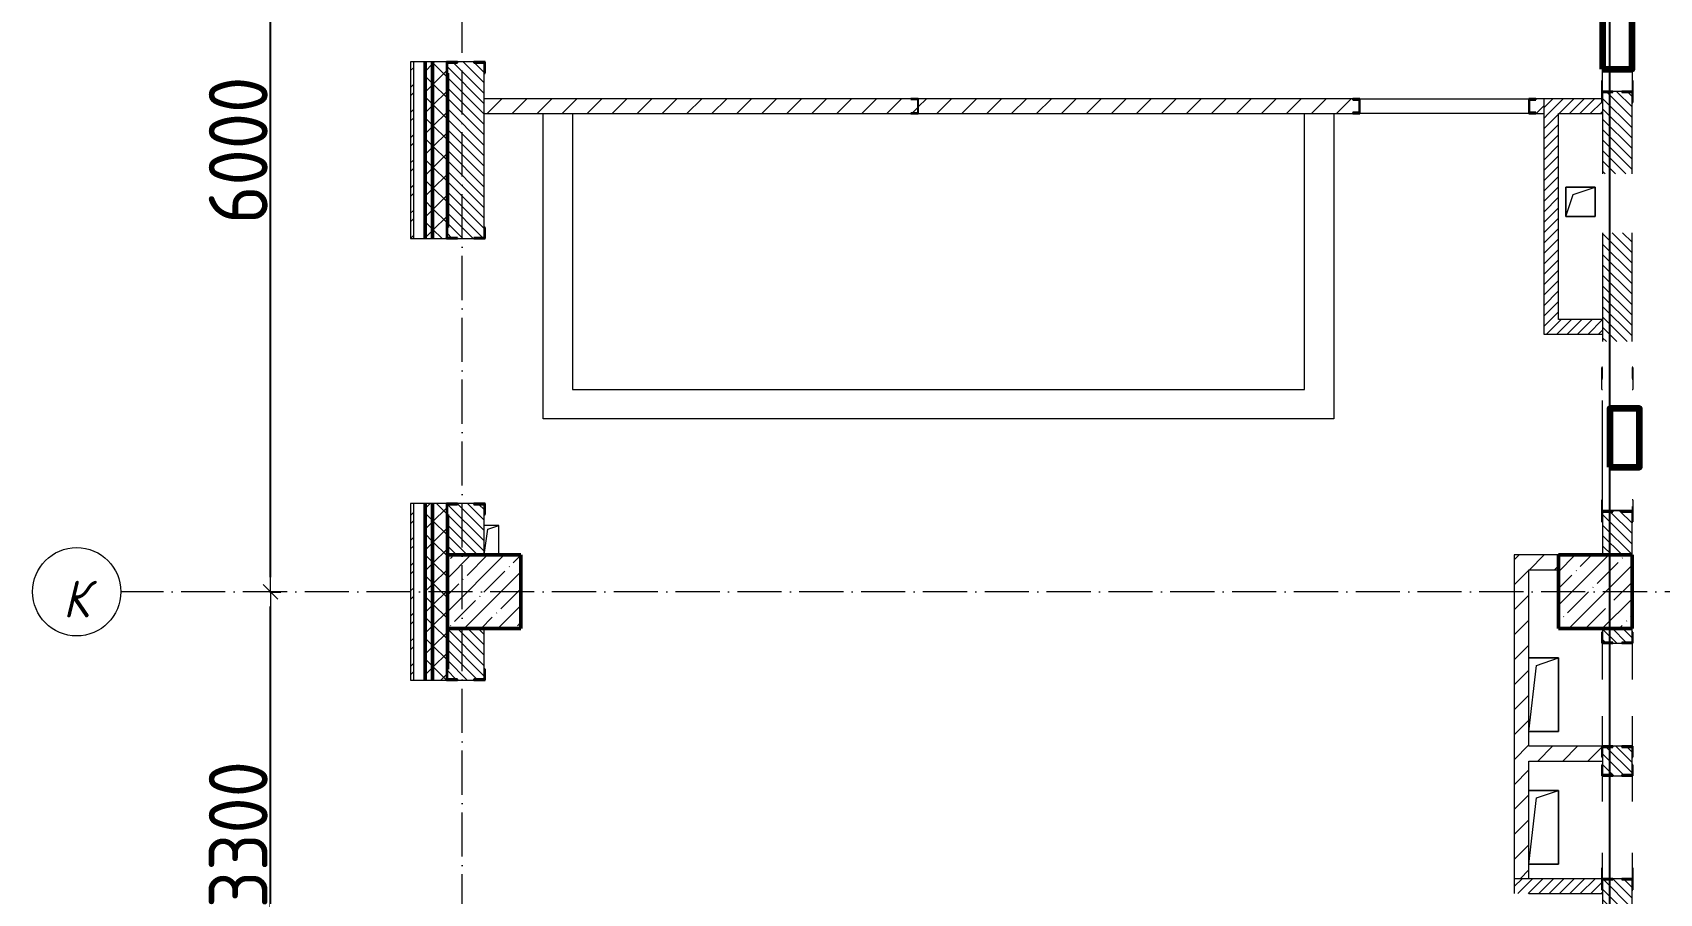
# Model space of a CAD drawing. Header units: millimetres. Extents: x -356862 to 418287, y 0 to 839748.
# Drawn here: x 137160 to 148216, y 474447 to 480297 of the extents above; entities that cross this region are included whole.
import ezdxf

# ---------------------------------------------------------------- set-up
doc = ezdxf.new("R2010")
doc.units = ezdxf.units.MM
doc.linetypes.add('50_200_ШТРИХ_1Т_ш5_п1_п1_', pattern=[700, 500, -100, 0, -100])
for name, color, linetype, lineweight in [('9.7) Заделка 956 шт', 6, 'Continuous', 158), ('A-____-____-DIMS', 7, 'Continuous', 9), ('A-FLOR-____-OTLN', 7, 'Continuous', 9), ('A-GENM-____-MCUT', 7, 'Continuous', 25), ('A-GENM-____-OTLN', 7, 'Continuous', 9), ('A-GENM-____-OTLN-1', 7, 'Continuous', 25), ('A-WALL-____-MCUT-2', 7, 'Continuous', 50), ('A-WALL-____-MCUT-3', 7, 'Continuous', 9), ('A-WALL-____-PATT-1', 7, 'Continuous', 9), ('A-WALL-FNSH-MCUT-1', 7, 'Continuous', 9), ('I-WALL-____-OTLN', 7, 'Continuous', 9), ('S-COLS-____-MCUT', 7, 'Continuous', 50), ('S-COLS-____-OTLN', 7, 'Continuous', 9), ('S-GRID-____-IDEN', 7, 'Continuous', 9), ('S-GRID-____-OTLN-1', 7, '50_200_ШТРИХ_1Т_ш5_п1_п1_', 9)]:
    doc.layers.add(name, color=color, linetype=linetype, lineweight=lineweight)
doc.styles.add('ISOCPEUR_I', font='isocpeui.ttf', dxfattribs={"width": 0.9, "height": 2.5})
doc.styles.add('СПДС', font='isocpeur.ttf', dxfattribs={"width": 0.9})
doc.dimstyles.new('Размера А3', dxfattribs={"dimtxt": 200, "dimasz": 100, "dimexe": 70, "dimexo": 100, "dimgap": 20, "dimtad": 1, "dimdec": 0, "dimrnd": 10, "dimzin": 0, "dimdsep": 46, "dimtxsty": 'СПДС', "dimblk": 'ARROWHEAD_6', "dimcen": 1, "dimclrd": 256, "dimclre": 256, "dimclrt": 256, "dimazin": 0, "dimtfac": 1, "dimtdec": 0, "dimtmove": 2, "dimatfit": 3, "dimfxl": 1, "dimtolj": 1, "dimtzin": 0, "dimarcsym": 0})
pattern_1 = [(45, (142429.06, 459015.94), (-70.71068, 70.71068), []), (135, (142429.06, 459015.94), (-70.71068, -70.71068), [])]
pattern_2 = [(45, (142429.06, 459015.94), (-84.8528, 84.8528), [])]
pattern_3 = [(45, (142429.057, 459015.94), (-35.35534, 35.35534), [])]
pattern_4 = [(135, (142429.057, 459015.94), (-35.35534, -35.35534), [])]

# ---------------------------------------------------------------- blocks, each defined once
blk = doc.blocks.new('BSC_Колонна _Прямоугольная - 500х500-V50-АР1_План отверстий 3 этажа в осях 1-64_А-ГГ')
at = {"layer": 'S-COLS-____-OTLN'}
h = blk.add_hatch(dxfattribs=at)
h.set_pattern_fill('FP_87', color=256, style=0, pattern_type=2)
h.set_pattern_definition([(45, (2200, -17481.04), (-114.0493, 114.0493), []), (45, (2314.05, -17481.04), (-114.0493, 114.0493), [201.612, -40.322, 3.353, -36.97])])
h.paths.add_polyline_path([(-250, -250), (250, -250), (250, 250), (-250, 250)], flags=0)
at = {"layer": 'S-COLS-____-MCUT'}
for p, q in [((250, 250), (-250, 250)), ((-250, 250), (-250, -250)), ((250, -250), (250, 250)), ((-250, -250), (250, -250))]:
    blk.add_line(p, q, dxfattribs=at)
blk = doc.blocks.new('BSC_Колонна _Прямоугольная - 500х500-V52-АР1_План отверстий 3 этажа в осях 1-64_А-ГГ')
at = {"layer": 'S-COLS-____-OTLN'}
h = blk.add_hatch(dxfattribs=at)
h.set_pattern_fill('FP_89', color=256, style=0, pattern_type=2)
h.set_pattern_definition([(45, (-5350, -17481.04), (-114.0493, 114.0493), []), (45, (-5235.95, -17481.04), (-114.0493, 114.0493), [201.613, -40.323, 3.353, -36.97])])
h.paths.add_polyline_path([(-250, -250), (250, -250), (250, 250), (-250, 250)], flags=0)
at = {"layer": 'S-COLS-____-MCUT'}
for p, q in [((250, 250), (-250, 250)), ((-250, 250), (-250, -250)), ((250, -250), (250, 250)), ((-250, -250), (250, -250))]:
    blk.add_line(p, q, dxfattribs=at)
blk = doc.blocks.new('Фахверк_СКБ_Уголок - 250_2700-27497298-АР1_План отверстий 3 этажа в осях 1-64_А-ГГ')
at = {"layer": 'A-GENM-____-MCUT'}
for p, q in [((200, 181), (125, 181)), ((125, 181), (125, 106)), ((131, 106), (131, 175)), ((131, 175), (200, 175)), ((200, 175), (200, 181)), ((125, 106), (131, 106)), ((131, -6), (125, -6)), ((125, -6), (125, -81)), ((125, -81), (200, -81)), ((131, -75), (131, -6)), ((200, -75), (131, -75)), ((200, -81), (200, -75))]:
    blk.add_line(p, q, dxfattribs=at)
blk = doc.blocks.new('154_Стойка_СКБ_Швеллер - СМ-2180_100-28318692-АР1_План отверстий 3 этажа в осях 1-64_А-ГГ')
at = {"layer": 'A-GENM-____-MCUT'}
for p, q in [((171, 50), (125, 50)), ((125, 50), (125, -50)), ((129.5, 42.4), (171, 42.4)), ((129.5, -42.4), (129.5, 42.4)), ((171, 42.4), (171, 50)), ((125, -50), (171, -50)), ((171, -42.4), (129.5, -42.4)), ((171, -50), (171, -42.4))]:
    blk.add_line(p, q, dxfattribs=at)
blk = doc.blocks.new('154_Фахверк_СКБ_Швеллер - Тип_100_3960-28318856-АР1_План отверстий 3 этажа в осях 1-64_А-ГГ')
at = {"layer": 'A-GENM-____-MCUT'}
for p, q in [((175, 50), (125, 50)), ((125, 50), (125, -50)), ((128, 47), (175, 47)), ((128, -47), (128, 47)), ((175, 47), (175, 50)), ((125, -50), (175, -50)), ((175, -47), (128, -47)), ((175, -50), (175, -47))]:
    blk.add_line(p, q, dxfattribs=at)
blk = doc.blocks.new('154_Стойка_СКБ_Уголок - СМ-2180_200-28268025-АР1_План отверстий 3 этажа в осях 1-64_А-ГГ')
at = {"layer": 'A-GENM-____-MCUT'}
for p, q in [((125, 156), (125, 81)), ((200, 156), (125, 156)), ((131, 81), (131, 150)), ((131, 150), (200, 150)), ((200, 150), (200, 156)), ((125, 81), (131, 81)), ((131, 19), (125, 19)), ((125, 19), (125, -56)), ((131, -50), (131, 19)), ((125, -56), (200, -56)), ((200, -50), (131, -50)), ((200, -56), (200, -50))]:
    blk.add_line(p, q, dxfattribs=at)
blk = doc.blocks.new('Фахверк_СКБ_Уголок - 200_3960_зеркало-28268689-АР1_План отверстий 3 этажа в осях 1-64_А-ГГ')
at = {"layer": 'A-GENM-____-MCUT'}
for p, q in [((200, 156), (125, 156)), ((125, 156), (125, 81)), ((131, 81), (131, 150)), ((131, 150), (200, 150)), ((200, 150), (200, 156)), ((125, 81), (131, 81)), ((131, 19), (125, 19)), ((125, 19), (125, -56)), ((131, -50), (131, 19)), ((125, -56), (200, -56)), ((200, -50), (131, -50)), ((200, -56), (200, -50))]:
    blk.add_line(p, q, dxfattribs=at)
blk = doc.blocks.new('Фахверк_СКБ_Уголок - 200_3960-28268576-АР1_План отверстий 3 этажа в осях 1-64_А-ГГ')
at = {"layer": 'A-GENM-____-MCUT'}
for p, q in [((200, 156), (125, 156)), ((125, 156), (125, 81)), ((131, 81), (131, 150)), ((131, 150), (200, 150)), ((200, 150), (200, 156)), ((125, 81), (131, 81)), ((131, 19), (125, 19)), ((125, 19), (125, -56)), ((131, -50), (131, 19)), ((125, -56), (200, -56)), ((200, -50), (131, -50)), ((200, -56), (200, -50))]:
    blk.add_line(p, q, dxfattribs=at)
blk = doc.blocks.new('Стойка_Влож_Уголок_Опорный - Уголок-28213941-АР1_План отверстий 3 этажа в осях 1-64_А-ГГ')
at = {"layer": 'A-GENM-____-OTLN'}
for p, q in [((-212, -6), (-212, 0)), ((0, 0), (0, -6)), ((-212, -75), (-212, -6)), ((-212, -6), (-206, -6)), ((-212, -75), (-206, -75)), ((-6, -6), (0, -6)), ((-6, -75), (0, -75)), ((0, -6), (0, -75))]:
    blk.add_line(p, q, dxfattribs=at)
blk = doc.blocks.new('154_Стойка_СКБ_Уголок - СМ-2480_200-28346303-АР1_План отверстий 3 этажа в осях 1-64_А-ГГ')
at = {"layer": 'A-GENM-____-MCUT'}
for p, q in [((125, 156), (125, 81)), ((200, 156), (125, 156)), ((131, 81), (131, 150)), ((131, 150), (200, 150)), ((200, 150), (200, 156)), ((125, 81), (131, 81)), ((131, 19), (125, 19)), ((125, 19), (125, -56)), ((131, -50), (131, 19)), ((125, -56), (200, -56)), ((200, -50), (131, -50)), ((200, -56), (200, -50))]:
    blk.add_line(p, q, dxfattribs=at)
blk = doc.blocks.new('Стойка_Влож_Полоса боковая - Полоса-28213942-АР1_План отверстий 3 этажа в осях 1-64_А-ГГ')
at = {"layer": 'A-GENM-____-OTLN'}
for p, q in [((-5, 60), (0, 60)), ((-5, -60), (-5, 60)), ((0, 31), (0, -31)), ((0, -60), (-5, -60))]:
    blk.add_line(p, q, dxfattribs=at)
blk = doc.blocks.new('154_Стойка_СКБ_Уголок - СМ-2480_200-V164-АР1_План отверстий 3 этажа в осях 1-64_А-ГГ')
at = {"layer": 'A-GENM-____-MCUT'}
for p, q in [((125, 156), (125, 150)), ((200, 156), (125, 156)), ((200, 150), (200, 156)), ((125, -50), (125, -56)), ((125, -56), (200, -56)), ((200, -56), (200, -50))]:
    blk.add_line(p, q, dxfattribs=at)
blk = doc.blocks.new('AR_Отверстие прямоугольное _в плите_ - AR_Отверстие прямоугольное _в плите_-30229458-АР1_План отверстий 3 этажа в осях 1-64_А-ГГ')
at = {"layer": 'A-GENM-____-OTLN'}
for p, q in [((100, 250), (-100, 250)), ((-50, 200), (100, 250)), ((100, -250), (100, 250)), ((-100, -250), (-50, 200)), ((-100, -250), (100, -250))]:
    blk.add_line(p, q, dxfattribs=at)
blk = doc.blocks.new('AR_Отверстие прямоугольное _в плите_ - AR_Отверстие прямоугольное _в плите_-30458127-АР1_План отверстий 3 этажа в осях 1-64_А-ГГ')
at = {"layer": 'A-GENM-____-OTLN'}
for p, q in [((100, 100), (-100, 100)), ((-100, 100), (-100, -100)), ((-100, -100), (-50, 50)), ((-50, 50), (100, 100)), ((100, -100), (100, 100)), ((-100, -100), (100, -100))]:
    blk.add_line(p, q, dxfattribs=at)
blk = doc.blocks.new('AR_Отверстие прямоугольное _в плите_ - AR_Отверстие прямоугольное _в плите_-V175-АР1_План отверстий 3 этажа в осях 1-64_А-ГГ')
at = {"layer": 'A-GENM-____-OTLN'}
for p, q in [((50, 100), (-50, 100)), ((-50, -100), (-25, 75)), ((-25, 75), (50, 100)), ((50, -100), (50, 100))]:
    blk.add_line(p, q, dxfattribs=at)
blk = doc.blocks.new('Ось сетки - Круг_Ø6_00__ISO-2_5_0_9K_-25732049-АР1_План отверстий 3 этажа в осях 1-64_А-ГГ')
at = {"layer": 'S-GRID-____-IDEN'}
blk.add_circle((0, 0), 3, dxfattribs=at)
blk = doc.blocks.new('ARROWHEAD_6')
at = {"color": 0, "linetype": 'Continuous'}
for p, q in [((0, 0), (-1, 0)), ((-0.5, -0.5), (0.5, 0.5))]:
    blk.add_line(p, q, dxfattribs=at)
blk = doc.blocks.new('*D2555')
at = {"layer": 'A-____-____-DIMS', "lineweight": -2, "transparency": 16777216}
for p, q in [((138772, 476497), (138848, 476497)), ((138778, 473297), (138778, 476397)), ((138772, 473197), (138848, 473197))]:
    blk.add_line(p, q, dxfattribs=at)
at = {"layer": 'Defpoints', "color": 0, "transparency": 16777216}
for p in [(138672, 476497), (138778, 476497), (138672, 473197)]:
    blk.add_point(p, dxfattribs=at)
at = {"layer": 'A-____-____-DIMS', "lineweight": -2, "transparency": 16777216, "xscale": 100, "yscale": 100, "zscale": 100}
for p, rotation in [((138778, 476497), 90), ((138778, 473197), 270)]:
    blk.add_blockref('ARROWHEAD_6', p, dxfattribs=dict(at, rotation=rotation))
at = {"layer": 'A-____-____-DIMS', "transparency": 16777216, "insert": (138558, 474847), "char_height": 400, "attachment_point": 5, "rotation": 90, "style": 'СПДС'}
blk.add_mtext('\\A1;3300', dxfattribs=at)
blk = doc.blocks.new('*D2556')
at = {"layer": 'A-____-____-DIMS', "lineweight": -2, "transparency": 16777216}
for p, q in [((138772, 482497), (138848, 482497)), ((138778, 476597), (138778, 482397)), ((138772, 476497), (138848, 476497))]:
    blk.add_line(p, q, dxfattribs=at)
at = {"layer": 'Defpoints', "color": 0, "transparency": 16777216}
for p in [(138672, 482497), (138778, 482497), (138672, 476497)]:
    blk.add_point(p, dxfattribs=at)
at = {"layer": 'A-____-____-DIMS', "lineweight": -2, "transparency": 16777216, "xscale": 100, "yscale": 100, "zscale": 100}
for p, rotation in [((138778, 482497), 90), ((138778, 476497), 270)]:
    blk.add_blockref('ARROWHEAD_6', p, dxfattribs=dict(at, rotation=rotation))
at = {"layer": 'A-____-____-DIMS', "transparency": 16777216, "insert": (138558, 479497), "char_height": 400, "attachment_point": 5, "rotation": 90, "style": 'СПДС'}
blk.add_mtext('\\A1;6000', dxfattribs=at)

msp = doc.modelspace()

# ---------------------------------------------------------------- hatches: boundary and pattern name
at = {"layer": 'A-WALL-____-PATT-1'}
h = msp.add_hatch(dxfattribs=at)
h.set_pattern_fill('FP_3', color=256, style=0, pattern_type=2)
h.set_pattern_definition([(45, (142429.06, 459015.94), (-85.5366, 85.5366), []), (45, (142486.08, 459015.94), (-85.5366, 85.5366), [])])
h.paths.add_polyline_path([(139749.0567, 468531.983), (139749.0567, 470846.983), (139729.0567, 470846.983), (139729.0567, 468531.983)], flags=0)
h.paths.add_polyline_path([(139729.0567, 472646.983), (139749.0567, 472646.983), (139749.0567, 474096.983), (139729.0567, 474096.983), (139729.0567, 473510.4803)], flags=0)
h.paths.add_polyline_path([(139729.0567, 475896.983), (139749.0567, 475896.983), (139749.0567, 477096.983), (139729.0567, 477096.983), (139729.0567, 476950.6018)], flags=0)
h.paths.add_polyline_path([(139749.0567, 478896.983), (139749.0567, 480096.983), (139729.0567, 480096.983), (139729.0567, 478896.983)], flags=0)
h.paths.add_polyline_path([(139749.0567, 481896.983), (139749.0567, 483096.9934), (139729.0567, 483096.9934), (139729.0567, 481896.983)], flags=0)
h = msp.add_hatch(dxfattribs=at)
h.set_pattern_fill('FP_1', color=256, style=0, pattern_type=2)
h.set_pattern_definition(pattern_1)
h.paths.add_polyline_path([(139879.0567, 468531.983), (139879.0567, 470846.983), (139829.0567, 470846.983), (139829.0567, 468531.983)], flags=0)
h.paths.add_polyline_path([(139829.0567, 472646.983), (139879.0567, 472646.983), (139879.0567, 474096.983), (139829.0567, 474096.983), (139829.0567, 473510.4803)], flags=0)
h.paths.add_polyline_path([(139879.0567, 475896.983), (139879.0567, 477096.983), (139829.0567, 477096.983), (139829.0567, 475896.983)], flags=0)
h.paths.add_polyline_path([(139879.0567, 478896.983), (139879.0567, 480096.983), (139829.0567, 480096.983), (139829.0567, 478896.983)], flags=0)
h.paths.add_polyline_path([(139879.0567, 481896.983), (139879.0567, 483096.9934), (139829.0567, 483096.9934), (139829.0567, 481896.983)], flags=0)
h = msp.add_hatch(dxfattribs=at)
h.set_pattern_fill('FP_1', color=256, style=0, pattern_type=2)
h.set_pattern_definition(pattern_1)
h.paths.add_polyline_path([(139879.0567, 468531.983), (139979.0567, 468531.983), (139979.0567, 470771.983), (139973.0567, 470771.983), (139973.0567, 470846.983), (139879.0567, 470846.983), (139879.0567, 468546.983)], flags=0)
h.paths.add_polyline_path([(139973.0567, 472646.983), (139973.0567, 472721.983), (139979.0567, 472721.983), (139979.0567, 474021.983), (139973.0567, 474021.983), (139973.0567, 474096.983), (139879.0567, 474096.983), (139879.0567, 472646.983)], flags=0)
h.paths.add_polyline_path([(139973.0567, 475896.983), (139973.0567, 475971.983), (139979.0567, 475971.983), (139979.0567, 477021.983), (139973.0567, 477021.983), (139973.0567, 477096.983), (139879.0567, 477096.983), (139879.0567, 475896.983)], flags=0)
h.paths.add_polyline_path([(139973.0567, 478896.983), (139973.0567, 478971.983), (139979.0567, 478971.983), (139979.0567, 480021.983), (139973.0567, 480021.983), (139973.0567, 480096.983), (139879.0567, 480096.983), (139879.0567, 478896.983)], flags=0)
h.paths.add_polyline_path([(139973.0567, 481896.983), (139973.0567, 481971.983), (139979.0567, 481971.983), (139979.0567, 483021.983), (139973.0567, 483021.983), (139973.0567, 483096.983), (139879.0567, 483096.983), (139879.0567, 481896.983)], flags=0)
h = msp.add_hatch(dxfattribs=at)
h.set_pattern_fill('FP_6', color=256, style=0, pattern_type=2)
h.set_pattern_definition(pattern_4)
h.paths.add_polyline_path([(139979.0567, 476746.983), (140229.0567, 476746.983), (140229.0567, 477090.983), (140160.0567, 477090.983), (140160.0567, 477096.983), (140048.0567, 477096.983), (140048.0567, 477090.983), (139979.0567, 477090.983), (139979.0567, 476950.6018)], flags=0)
h.paths.add_polyline_path([(140160.0567, 478896.983), (140160.0567, 478902.983), (140229.0567, 478902.983), (140229.0567, 480090.983), (140160.0567, 480090.983), (140160.0567, 480096.983), (140048.0567, 480096.983), (140048.0567, 480090.983), (139979.0567, 480090.983), (139979.0567, 478902.983), (140048.0567, 478902.983), (140048.0567, 478896.983)], flags=0)
h.paths.add_polyline_path([(140160.0567, 481896.983), (140160.0567, 481902.983), (140229.0567, 481902.983), (140229.0567, 482246.983), (139979.0567, 482246.983), (139979.0567, 481902.983), (140048.0567, 481902.983), (140048.0567, 481896.983)], flags=0)
h = msp.add_hatch(dxfattribs=at)
h.set_pattern_fill('FP_6', color=256, style=0, pattern_type=2)
h.set_pattern_definition(pattern_4)
h.paths.add_polyline_path([(148029.0567, 476746.983), (148029.0567, 477040.983), (147960.0567, 477040.983), (147960.0567, 477046.983), (147898.0567, 477046.983), (147898.0567, 477040.983), (147829.0567, 477040.983), (147829.0567, 476746.983)], flags=0)
h.paths.add_polyline_path([(148003.4157, 478196.983), (148029.0567, 478196.983), (148029.0567, 478936.983), (147829.0567, 478936.983), (147829.0567, 478196.983)], flags=0)
h.paths.add_polyline_path([(148029.0567, 479336.983), (148029.0567, 479890.983), (147960.0567, 479890.983), (147960.0567, 479896.983), (147898.0567, 479896.983), (147898.0567, 479890.983), (147829.0567, 479890.983), (147829.0567, 479336.983), (147898.0567, 479336.983)], flags=0)
h.paths.add_polyline_path([(147960.0567, 481046.983), (147960.0567, 481052.983), (148029.0567, 481052.983), (148029.0567, 482246.983), (147829.0567, 482246.983), (147829.0567, 481052.983), (147898.0567, 481052.983), (147898.0567, 481046.983)], flags=0)
h = msp.add_hatch(dxfattribs=at)
h.set_pattern_fill('FP_4', color=256, style=0, pattern_type=2)
h.set_pattern_definition(pattern_2)
h.paths.add_polyline_path([(147429.0567, 479746.983), (147429.0567, 479846.983), (147375.0567, 479846.983), (147375.0567, 479839.383), (147333.5567, 479839.383), (147333.5567, 479754.583), (147375.0567, 479754.583), (147375.0567, 479746.983)], flags=0)
h.paths.add_polyline_path([(145950.3084, 479746.983), (146133.0567, 479747.7561), (146133.0567, 479754.583), (146174.5567, 479754.583), (146174.5567, 479839.383), (146133.0567, 479839.383), (146133.0567, 479846.983), (143179.0567, 479846.983), (143179.0567, 479746.983)], flags=0)
h.paths.add_polyline_path([(142415.3798, 479746.983), (143129.0567, 479746.983), (143129.0567, 479749.983), (143176.0567, 479749.983), (143176.0567, 479843.983), (143129.0567, 479843.983), (143129.0567, 479846.983), (140229.0567, 479846.983), (140229.0567, 479746.983), (140647.9155, 479746.983)], flags=0)
h = msp.add_hatch(dxfattribs=at)
h.set_pattern_fill('FP_5', color=256, style=0, pattern_type=2)
h.set_pattern_definition(pattern_3)
h.paths.add_polyline_path([(147823.0567, 479746.983), (147829.0567, 479746.983), (147829.0567, 479821.983), (147823.0567, 479821.983), (147823.0567, 479846.983), (147429.0567, 479846.983), (147429.0567, 479746.983), (147717.7727, 479746.983)], flags=0)
h = msp.add_hatch(dxfattribs=at)
h.set_pattern_fill('FP_5', color=256, style=0, pattern_type=2)
h.set_pattern_definition(pattern_3)
h.paths.add_polyline_path([(147529.0567, 478346.983), (147529.0567, 479746.983), (147429.0567, 479746.983), (147429.0567, 478346.983)], flags=0)
h = msp.add_hatch(dxfattribs=at)
h.set_pattern_fill('FP_5', color=256, style=0, pattern_type=2)
h.set_pattern_definition(pattern_3)
h.paths.add_polyline_path([(147829.0567, 478246.983), (147829.0567, 478346.983), (147429.0567, 478346.983), (147429.0567, 478246.983), (147717.7727, 478246.983)], flags=0)
h = msp.add_hatch(dxfattribs=at)
h.set_pattern_fill('FP_4', color=256, style=0, pattern_type=2)
h.set_pattern_definition(pattern_2)
h.paths.add_polyline_path([(147229.0567, 474546.983), (147329.0567, 474546.983), (147329.0567, 476746.983), (147229.0567, 476746.983), (147229.0567, 475230.541)], flags=0)
h = msp.add_hatch(dxfattribs=at)
h.set_pattern_fill('FP_4', color=256, style=0, pattern_type=2)
h.set_pattern_definition(pattern_2)
h.paths.add_polyline_path([(147529.0567, 476646.983), (147529.0567, 476746.983), (147329.0567, 476746.983), (147329.0567, 476646.983)], flags=0)
h = msp.add_hatch(dxfattribs=at)
h.set_pattern_fill('FP_6', color=256, style=0, pattern_type=2)
h.set_pattern_definition(pattern_4)
h.paths.add_polyline_path([(139979.0567, 473446.983), (140229.0567, 473446.983), (140229.0567, 474090.983), (140160.0567, 474090.983), (140160.0567, 474096.983), (140048.0567, 474096.983), (140048.0567, 474090.983), (139979.0567, 474090.983), (139979.0567, 473510.4803)], flags=0)
h.paths.add_polyline_path([(140160.0567, 475896.983), (140160.0567, 475902.983), (140229.0567, 475902.983), (140229.0567, 476246.983), (139979.0567, 476246.983), (139979.0567, 475902.983), (140048.0567, 475902.983), (140048.0567, 475896.983)], flags=0)
h = msp.add_hatch(dxfattribs=at)
h.set_pattern_fill('FP_6', color=256, style=0, pattern_type=2)
h.set_pattern_definition(pattern_4)
h.paths.add_polyline_path([(147829.0567, 473446.983), (148029.0567, 473446.983), (148027.9658, 474540.983), (147960.0567, 474540.983), (147960.0567, 474546.983), (147898.0567, 474546.983), (147898.0567, 474540.983), (147829.0567, 474540.983), (147829.0567, 473510.4803)], flags=0)
h.paths.add_polyline_path([(147898.0567, 475246.983), (147960.0567, 475246.983), (147960.0567, 475252.983), (148029.0567, 475252.983), (148029.0567, 475440.983), (147960.0567, 475440.983), (147960.0567, 475446.983), (147898.0567, 475446.983), (147898.0567, 475440.983), (147829.0567, 475440.983), (147829.0567, 475252.983), (147898.0567, 475252.983)], flags=0)
h.paths.add_polyline_path([(147898.0567, 476146.983), (147960.0567, 476146.983), (147960.0567, 476152.983), (148029.0567, 476152.983), (148029.0567, 476246.983), (147829.0567, 476246.983), (147829.0567, 476152.983), (147898.0567, 476152.983)], flags=0)
h = msp.add_hatch(dxfattribs=at)
h.set_pattern_fill('FP_4', color=256, style=0, pattern_type=2)
h.set_pattern_definition(pattern_2)
h.paths.add_polyline_path([(147820.8828, 475346.983), (147829.0567, 475346.983), (147829.0567, 475371.983), (147823.0567, 475371.983), (147823.0567, 475446.983), (147329.0567, 475446.983), (147329.0567, 475346.983), (147717.7727, 475346.983)], flags=0)
h = msp.add_hatch(dxfattribs=at)
h.set_pattern_fill('FP_5', color=256, style=0, pattern_type=2)
h.set_pattern_definition(pattern_3)
h.paths.add_polyline_path([(147820.8828, 474446.983), (147829.0567, 474446.983), (147829.0567, 474471.983), (147823.0567, 474471.983), (147823.0567, 474546.983), (147229.0567, 474546.983), (147229.0567, 474446.983), (147717.7727, 474446.983)], flags=0)

# ---------------------------------------------------------------- linework, layer by layer
at = {"color": 251, "ltscale": 0.6, "true_color": 0x636466}
msp.add_line((147879.0567, 454533.3346), (147879.0567, 508896.9006), dxfattribs=at)
at = {"layer": '9.7) Заделка 956 шт'}
for points in [[(147829.0567, 480046.983), (148029.0567, 480046.983), (148029.0567, 480946.983), (147829.0567, 480946.983)], [(147879.0567, 477342.918), (148079.0567, 477342.918), (148079.0567, 477742.918), (147879.0567, 477742.918)]]:
    msp.add_lwpolyline(points, close=True, dxfattribs=at)
at = {"layer": 'A-FLOR-____-OTLN'}
for p, q in [((147579.0567, 479246.983), (147779.0567, 479246.983)), ((147579.0567, 479046.983), (147579.0567, 479246.983)), ((147779.0567, 479246.983), (147779.0567, 479046.983)), ((147779.0567, 479046.983), (147579.0567, 479046.983)), ((147329.0567, 476046.983), (147529.0567, 476046.983)), ((147529.0567, 476046.983), (147529.0567, 475546.983)), ((147529.0567, 475546.983), (147329.0567, 475546.983)), ((147329.0567, 475146.7895), (147529.0567, 475146.7895)), ((147529.0567, 475146.7895), (147529.0567, 474646.7895)), ((147529.0567, 474646.7895), (147329.0567, 474646.7895))]:
    msp.add_line(p, q, dxfattribs=at)
at = {"layer": 'A-WALL-____-MCUT-2'}
for p, q in [((139829.0567, 478896.983), (139829.0567, 480096.983)), ((139879.0567, 478896.983), (139879.0567, 480096.983)), ((139979.0567, 478971.983), (139979.0567, 480021.983)), ((139829.0567, 475896.983), (139829.0567, 477096.983)), ((139879.0567, 475896.983), (139879.0567, 477096.983)), ((139979.0567, 476746.983), (139979.0567, 477021.983)), ((139979.0567, 475971.983), (139979.0567, 476246.983))]:
    msp.add_line(p, q, dxfattribs=at)
at = {"layer": 'A-WALL-____-MCUT-3'}
for p, q in [((139973.0567, 480096.983), (139749.0567, 480096.983)), ((139749.0567, 480096.983), (139749.0567, 478896.983)), ((140160.0567, 480096.983), (140048.0567, 480096.983)), ((140229.0567, 478971.983), (140229.0567, 480021.983)), ((147829.0567, 479821.983), (147829.0567, 479336.983)), ((147960.0567, 479896.983), (147898.0567, 479896.983)), ((148029.0567, 479336.983), (148029.0567, 479821.983)), ((147829.0567, 478936.983), (147829.0567, 478196.983)), ((148029.0567, 478196.983), (148029.0567, 478936.983)), ((139749.0567, 478896.983), (139973.0567, 478896.983)), ((140048.0567, 478896.983), (140160.0567, 478896.983)), ((139973.0567, 477096.983), (139749.0567, 477096.983)), ((139749.0567, 477096.983), (139749.0567, 475896.983)), ((140160.0567, 477096.983), (140048.0567, 477096.983)), ((140229.0567, 476746.983), (140229.0567, 477021.983)), ((147829.0567, 476971.983), (147829.0567, 476746.983)), ((148029.0567, 476746.983), (148029.0567, 476971.983)), ((140229.0567, 475971.983), (140229.0567, 476246.983)), ((147829.0567, 476246.983), (147829.0567, 476221.983)), ((148029.0567, 476221.983), (148029.0567, 476246.983)), ((147898.0567, 476146.983), (147960.0567, 476146.983)), ((139749.0567, 475896.983), (139973.0567, 475896.983)), ((140048.0567, 475896.983), (140160.0567, 475896.983)), ((147960.0567, 475446.983), (147898.0567, 475446.983)), ((147829.0567, 475371.983), (147829.0567, 475321.983)), ((148029.0567, 475321.983), (148029.0567, 475371.983)), ((147898.0567, 475246.983), (147960.0567, 475246.983)), ((147960.0567, 474546.983), (147898.0567, 474546.983)), ((147829.0567, 474471.983), (147829.0567, 473446.983)), ((148029.0567, 473446.983), (148029.0567, 474471.983))]:
    msp.add_line(p, q, dxfattribs=at)
at = {"layer": 'A-WALL-FNSH-MCUT-1'}
for p, q in [((139729.0567, 480096.983), (139729.0567, 478896.983)), ((139749.0567, 480096.983), (139729.0567, 480096.983)), ((143129.0567, 479846.983), (140229.0567, 479846.983)), ((146133.0567, 479846.983), (143179.0567, 479846.983)), ((147823.0567, 479846.983), (147375.0567, 479846.983)), ((147429.0567, 479846.983), (147429.0567, 478246.983)), ((140229.0567, 479746.983), (143129.0567, 479746.983)), ((143179.0567, 479746.983), (146133.0567, 479746.983)), ((147375.0567, 479746.983), (147429.0567, 479746.983)), ((147529.0567, 478346.983), (147529.0567, 479746.983)), ((147529.0567, 479746.983), (147829.0567, 479746.983)), ((139729.0567, 478896.983), (139749.0567, 478896.983)), ((147829.0567, 478346.983), (147529.0567, 478346.983)), ((147429.0567, 478246.983), (147829.0567, 478246.983)), ((139729.0567, 477096.983), (139729.0567, 475896.983)), ((139749.0567, 477096.983), (139729.0567, 477096.983)), ((147229.0567, 476746.983), (147229.0567, 474446.983)), ((147529.0567, 476746.983), (147229.0567, 476746.983)), ((147329.0567, 475446.983), (147329.0567, 476646.983)), ((147329.0567, 476646.983), (147529.0567, 476646.983)), ((139729.0567, 475896.983), (139749.0567, 475896.983)), ((147823.0567, 475446.983), (147329.0567, 475446.983)), ((147329.0567, 475346.983), (147829.0567, 475346.983)), ((147329.0567, 474546.983), (147329.0567, 475346.983)), ((147823.0567, 474546.983), (147229.0567, 474546.983)), ((147329.0567, 474446.983), (147829.0567, 474446.983))]:
    msp.add_line(p, q, dxfattribs=at)
at = {"layer": 'I-WALL-____-OTLN'}
for p, q in [((147829.0567, 479896.983), (147829.0567, 480046.983)), ((148029.0567, 480046.983), (148029.0567, 479896.983)), ((146179.0567, 479846.983), (147329.0567, 479846.983)), ((140629.0567, 477671.983), (140629.0567, 479746.983)), ((140829.0567, 479746.983), (140829.0567, 477871.983)), ((145804.0567, 477871.983), (145804.0567, 479746.983)), ((146004.0567, 479746.983), (146004.0567, 477671.983)), ((147329.0567, 479746.983), (146179.0567, 479746.983)), ((140829.0567, 477871.983), (145804.0567, 477871.983)), ((147829.0567, 477046.983), (147829.0567, 477796.983)), ((146004.0567, 477671.983), (140629.0567, 477671.983)), ((148029.0567, 477076.983), (148029.0567, 477046.983)), ((147829.0567, 475901.983), (147829.0567, 476146.983)), ((148029.0567, 476146.983), (148029.0567, 475901.983)), ((147829.0567, 475446.983), (147829.0567, 475651.983)), ((148029.0567, 475651.983), (148029.0567, 475446.983)), ((147829.0567, 475071.983), (147829.0567, 475246.983)), ((148029.0567, 475246.983), (148029.0567, 475071.983)), ((147829.0567, 474546.983), (147829.0567, 474721.983)), ((148029.0567, 474721.983), (148029.0567, 474546.983))]:
    msp.add_line(p, q, dxfattribs=at)
at = {"layer": 'S-GRID-____-OTLN-1', "color": 251, "ltscale": 0.6, "true_color": 0x636466}
for p, q in [((140079.0567, 454533.3346), (140079.0567, 508896.9006)), ((169136.7959, 476496.983), (137760.2865, 476496.983))]:
    msp.add_line(p, q, dxfattribs=at)

# ---------------------------------------------------------------- block references
at = {"layer": 'A-GENM-____-OTLN'}
for name, p, rotation in [('Стойка_Влож_Уголок_Опорный - Уголок-28213941-АР1_План отверстий 3 этажа в осях 1-64_А-ГГ', (147823.0567, 479896.983), 180), ('Стойка_Влож_Уголок_Опорный - Уголок-28213941-АР1_План отверстий 3 этажа в осях 1-64_А-ГГ', (147823.0567, 477046.983), 180), ('Стойка_Влож_Полоса боковая - Полоса-28213942-АР1_План отверстий 3 этажа в осях 1-64_А-ГГ', (147929.0567, 477046.983), 269.9999999999999), ('Стойка_Влож_Уголок_Опорный - Уголок-28213941-АР1_План отверстий 3 этажа в осях 1-64_А-ГГ', (147823.0567, 474546.983), 180)]:
    msp.add_blockref(name, p, dxfattribs=dict(at, rotation=rotation))
for name, p in [('AR_Отверстие прямоугольное _в плите_ - AR_Отверстие прямоугольное _в плите_-30458127-АР1_План отверстий 3 этажа в осях 1-64_А-ГГ', (147679.0567, 479146.983)), ('Стойка_Влож_Уголок_Опорный - Уголок-28213941-АР1_План отверстий 3 этажа в осях 1-64_А-ГГ', (148035.0567, 477946.983)), ('AR_Отверстие прямоугольное _в плите_ - AR_Отверстие прямоугольное _в плите_-V175-АР1_План отверстий 3 этажа в осях 1-64_А-ГГ', (140279.0567, 476846.983)), ('AR_Отверстие прямоугольное _в плите_ - AR_Отверстие прямоугольное _в плите_-30229458-АР1_План отверстий 3 этажа в осях 1-64_А-ГГ', (147429.0567, 475796.983)), ('AR_Отверстие прямоугольное _в плите_ - AR_Отверстие прямоугольное _в плите_-30229458-АР1_План отверстий 3 этажа в осях 1-64_А-ГГ', (147429.0567, 474896.7895))]:
    msp.add_blockref(name, p, dxfattribs=at)
at = {"layer": 'A-GENM-____-OTLN-1'}
for name, p, rotation in [('Фахверк_СКБ_Уголок - 250_2700-27497298-АР1_План отверстий 3 этажа в осях 1-64_А-ГГ', (140054.0567, 480221.983), 269.9999999999999), ('154_Фахверк_СКБ_Швеллер - Тип_100_3960-28318856-АР1_План отверстий 3 этажа в осях 1-64_А-ГГ', (143304.0567, 479796.983), 180), ('154_Стойка_СКБ_Швеллер - СМ-2180_100-28318692-АР1_План отверстий 3 этажа в осях 1-64_А-ГГ', (146304.0567, 479796.983), 180), ('154_Стойка_СКБ_Уголок - СМ-2180_200-28268025-АР1_План отверстий 3 этажа в осях 1-64_А-ГГ', (147879.0567, 480021.983), 269.9999999999999), ('Фахверк_СКБ_Уголок - 250_2700-27497298-АР1_План отверстий 3 этажа в осях 1-64_А-ГГ', (140154.0567, 478771.983), 89.99999999999991), ('154_Стойка_СКБ_Уголок - СМ-2480_200-V164-АР1_План отверстий 3 этажа в осях 1-64_А-ГГ', (147979.0567, 477821.983), 89.99999999999991), ('Фахверк_СКБ_Уголок - 250_2700-27497298-АР1_План отверстий 3 этажа в осях 1-64_А-ГГ', (140054.0567, 477221.983), 269.9999999999999), ('154_Стойка_СКБ_Уголок - СМ-2480_200-28346303-АР1_План отверстий 3 этажа в осях 1-64_А-ГГ', (147879.0567, 477171.983), 269.9999999999999), ('Фахверк_СКБ_Уголок - 200_3960_зеркало-28268689-АР1_План отверстий 3 этажа в осях 1-64_А-ГГ', (147979.0567, 476021.983), 89.99999999999991), ('Фахверк_СКБ_Уголок - 250_2700-27497298-АР1_План отверстий 3 этажа в осях 1-64_А-ГГ', (140154.0567, 475771.983), 89.99999999999991), ('Фахверк_СКБ_Уголок - 200_3960-28268576-АР1_План отверстий 3 этажа в осях 1-64_А-ГГ', (147879.0567, 475571.983), 269.9999999999999), ('Фахверк_СКБ_Уголок - 200_3960_зеркало-28268689-АР1_План отверстий 3 этажа в осях 1-64_А-ГГ', (147979.0567, 475121.983), 89.99999999999991), ('154_Стойка_СКБ_Уголок - СМ-2180_200-28268025-АР1_План отверстий 3 этажа в осях 1-64_А-ГГ', (147879.0567, 474671.983), 269.9999999999999)]:
    msp.add_blockref(name, p, dxfattribs=dict(at, rotation=rotation))
msp.add_blockref('154_Стойка_СКБ_Швеллер - СМ-2180_100-28318692-АР1_План отверстий 3 этажа в осях 1-64_А-ГГ', (147204.0567, 479796.983), dxfattribs=at)
at = {"layer": 'S-COLS-____-OTLN'}
for name, p in [('BSC_Колонна _Прямоугольная - 500х500-V50-АР1_План отверстий 3 этажа в осях 1-64_А-ГГ', (140229.0567, 476496.983)), ('BSC_Колонна _Прямоугольная - 500х500-V52-АР1_План отверстий 3 этажа в осях 1-64_А-ГГ', (147779.0567, 476496.983))]:
    msp.add_blockref(name, p, dxfattribs=at)
at = {"layer": 'S-GRID-____-IDEN', "xscale": 99.99999999999993, "yscale": 99.99999999999993, "zscale": 99.99999999999993, "rotation": 89.9999999999998}
msp.add_blockref('Ось сетки - Круг_Ø6_00__ISO-2_5_0_9K_-25732049-АР1_План отверстий 3 этажа в осях 1-64_А-ГГ', (137460.2865, 476496.983), dxfattribs=at)

# ---------------------------------------------------------------- texts
at = {"layer": 'S-GRID-____-IDEN', "insert": (137367.4661, 476573.0588), "char_height": 250, "width": 223.670812, "attachment_point": 1, "style": 'ISOCPEUR_I'}
msp.add_mtext('\\fISOCPEUR|b0|i1|c204|p34|;\\W.9;К', dxfattribs=at)

# ---------------------------------------------------------------- dimensions: what is measured, and where the dimension line sits
at = {"layer": 'A-____-____-DIMS'}
for base, p1, p2, picture, middle in [((138777.6611, 482496.983), (138671.5951, 476496.983), (138671.5951, 482496.983), '*D2556', (138557.6611, 479496.983)), ((138777.6611, 476496.983), (138671.5951, 473196.983), (138671.5951, 476496.983), '*D2555', (138557.6611, 474846.983))]:
    dim = msp.add_linear_dim(base=base, p1=p1, p2=p2, angle=90, dimstyle='Размера А3', override={"dimtxt": 400}, dxfattribs=at)
    dim.commit()
    dim.dimension.update_dxf_attribs({"geometry": picture, "text_midpoint": middle})

doc.saveas('drawing.dxf')
